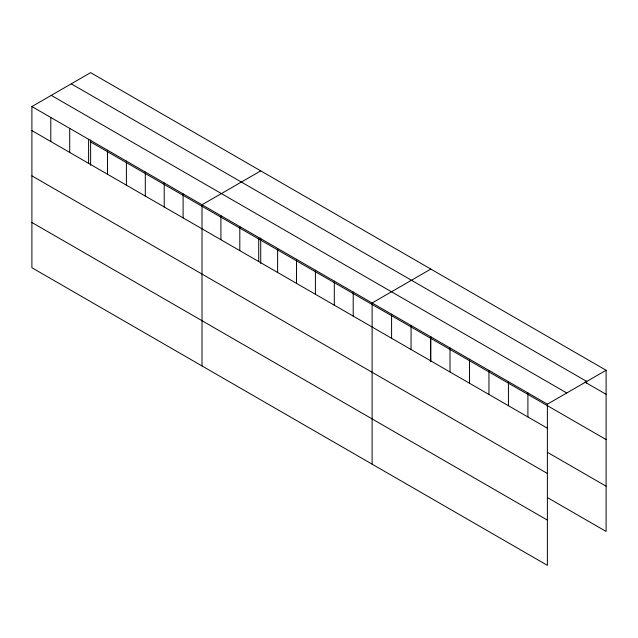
<?xml version="1.0" encoding="UTF-8"?>
<svg xmlns="http://www.w3.org/2000/svg" width="638" height="638" viewBox="0 0 638 638"><rect width="100%" height="100%" fill="white"/><g stroke="black" fill="none" stroke-linecap="round" stroke-linejoin="round"><path stroke-width="0.96" d="M31.9 106.554L547.38 404.165L547.38 565.348L31.9 267.737L31.9 106.554L90.62 72.652L606.1 370.263L606.1 531.446L547.675 497.72M260.727 170.864L202.007 204.766L202.007 365.949M430.833 269.076L372.113 302.978L372.113 464.161M547.38 404.165L606.1 370.263M71.241 83.841L586.721 381.444M584.934 382.09L606.1 394.308M51.279 95.365L566.759 392.976M90.62 141.955L606.1 439.566M31.9 130.599L547.38 428.21M547.675 452.462L606.1 486.196M31.9 175.857L547.38 473.468M31.9 222.487L547.38 520.098M586.625 381.141L586.625 383.063M527.905 392.92L527.905 416.965M508.43 381.676L508.43 405.728M488.955 370.431L488.955 394.483M469.488 359.186L469.488 383.239M450.013 347.949L450.013 371.994M430.833 336.409L430.833 361.69M430.538 336.704L430.538 360.749M411.063 325.46L411.063 349.512M391.588 314.215L391.588 338.268M353.213 292.06L353.213 316.113M334.312 281.151L334.312 305.195M315.411 270.241L315.411 294.285M296.51 259.323L296.51 283.376M277.61 248.413L277.61 272.466M260.727 238.197L260.727 263.478M258.709 237.503L258.709 261.548M239.808 226.586L239.808 250.638M220.907 215.676L220.907 239.729M183.106 193.848L183.106 217.901M164.205 182.939L164.205 206.991M145.304 172.029L145.304 196.073M126.404 161.111L126.404 185.164M107.503 150.201L107.503 174.254M90.62 139.985L90.62 165.266M88.602 139.291L88.602 163.336M69.702 128.374L69.702 152.426M50.801 117.464L50.801 141.516"/></g></svg>
